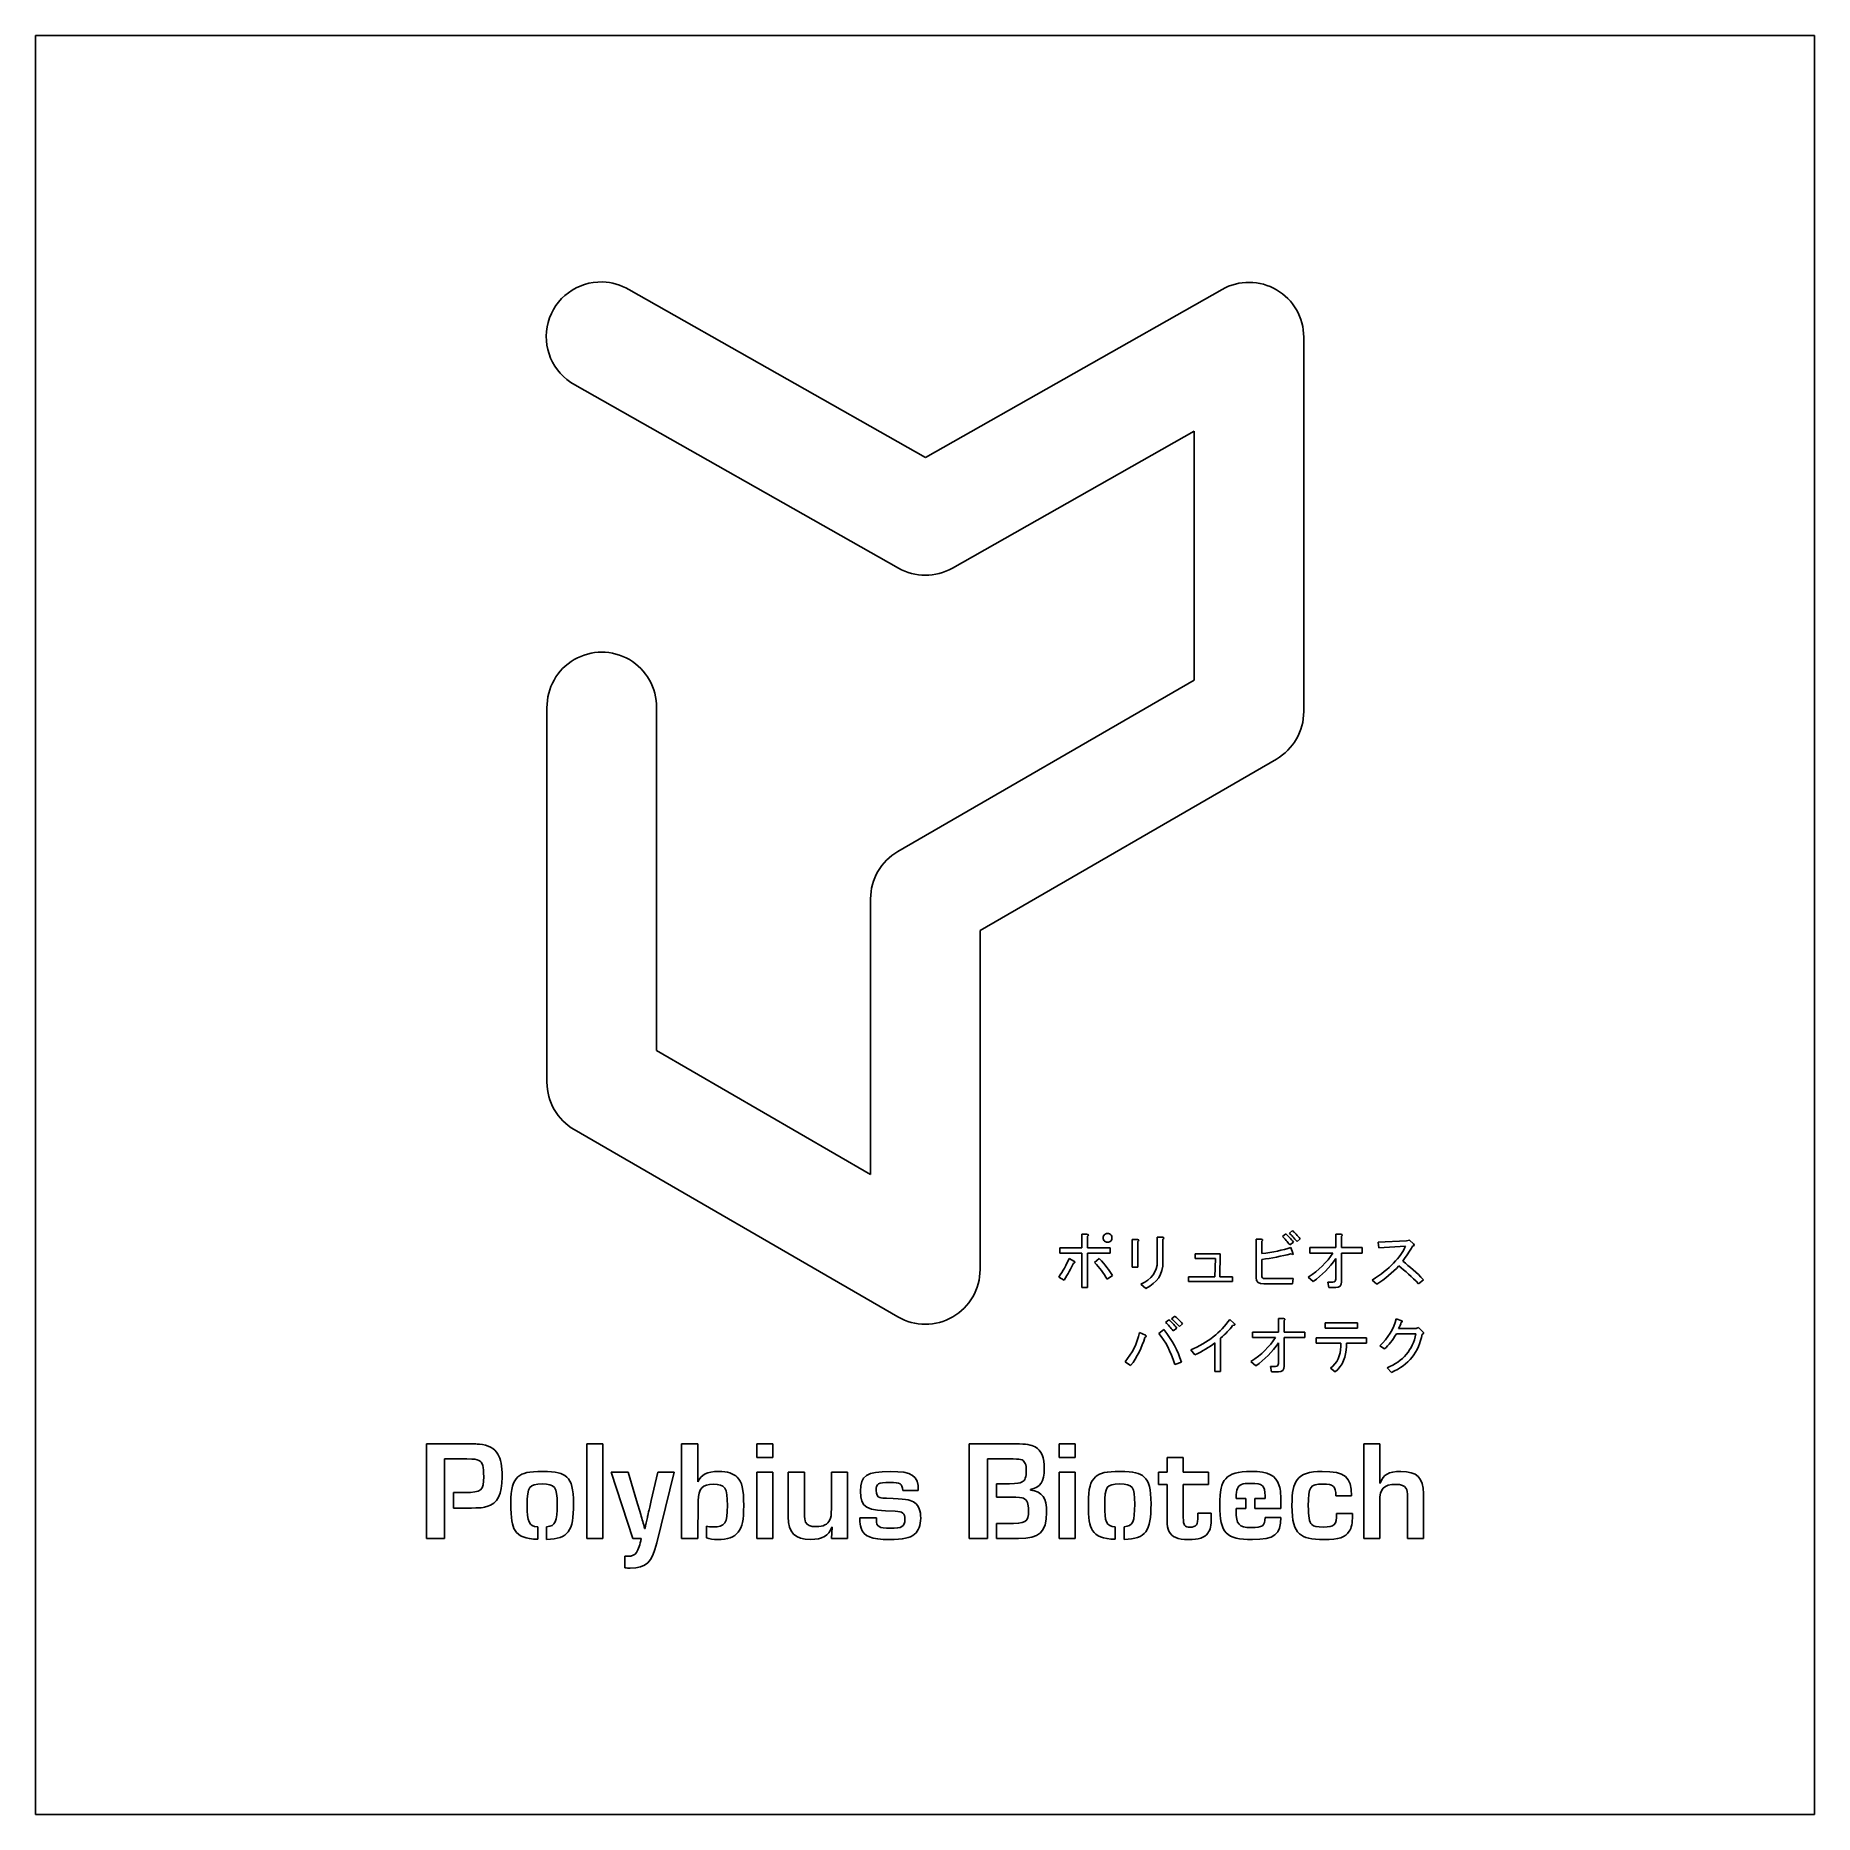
# Model space of a CAD drawing. Extents: x 173 to 373, y 357 to 557.
import ezdxf

# ---------------------------------------------------------------- set-up
doc = ezdxf.new("R2010")
doc.units = 0
doc.layers.add('Layer_1', color=7, linetype='CONTINUOUS')

msp = doc.modelspace()

# ---------------------------------------------------------------- linework, layer by layer
at = {"layer": 'Layer_1', "color": 7}
for p, q in [((173.41922, 556.94134), (373.41922, 556.94134)), ((173.41922, 356.94134), (173.41922, 556.94134)), ((373.41922, 556.94134), (373.41922, 356.94134)), ((373.41922, 356.94134), (173.41922, 356.94134))]:
    msp.add_line(p, q, dxfattribs=at)
at = {"layer": 'Layer_1', "color": 3}
for p, q in [((237.175795, 529.23849), (237.175795, 529.23849)), ((306.815145, 528.39624), (273.45682, 509.50099)), ((316.00417, 480.92974), (316.00417, 523.03799)), ((234.03662, 517.67999), (270.425895, 497.06474)), ((276.49377, 497.06474), (303.687995, 512.47199)), ((303.687995, 512.47199), (303.687995, 484.48374)), ((243.231645, 442.81449), (243.231645, 481.36874)), ((267.29872, 459.87549), (267.29872, 428.88674)), ((279.61492, 418.20624), (279.61492, 456.32749)), ((267.29872, 428.88674), (243.231645, 442.81449))]:
    msp.add_line(p, q, dxfattribs=at)
at = {"layer": 'Layer_1', "color": 5}
for p, q in [((291.05182, 420.636053), (291.05182, 422.179453)), ((291.05182, 422.179453), (291.630595, 422.179453)), ((313.596545, 421.931402), (313.982395, 422.234577)), ((314.395795, 422.289678), (314.72652, 422.592852)), ((319.60477, 420.663603), (319.60477, 422.179453)), ((319.60477, 422.179453), (320.18357, 422.179453)), ((288.57137, 420.029703), (288.57137, 420.636053)), ((288.57137, 420.636053), (291.05182, 420.636053)), ((291.05182, 420.029703), (288.57137, 420.029703)), ((291.05182, 416.198753), (291.05182, 420.029703)), ((291.685845, 421.958952), (291.68572, 420.636053)), ((291.68572, 420.636053), (294.22132, 420.636053)), ((294.22132, 420.029703), (291.68572, 420.029703)), ((291.68572, 420.029703), (291.68572, 416.198753)), ((293.94572, 421.269953), (293.94572, 421.269953)), ((294.22132, 420.636053), (294.22132, 420.029703)), ((296.701795, 418.458752), (296.701795, 421.573102)), ((296.701795, 421.573102), (297.30812, 421.573102)), ((297.33562, 421.352602), (297.335695, 418.458752)), ((299.540545, 419.092652), (299.540545, 421.848727)), ((299.540545, 421.848727), (300.11932, 421.848727)), ((300.17457, 421.628228), (300.174445, 419.065077)), ((310.64772, 417.301152), (310.64772, 421.628177)), ((310.64772, 421.628177), (311.19892, 421.628177)), ((311.28167, 421.407678), (311.28167, 420.002078)), ((314.83677, 421.269952), (314.45092, 420.966778)), ((314.56142, 420.691103), (314.781645, 420.057278)), ((315.60847, 421.655802), (315.25017, 421.352628)), ((316.683345, 420.057278), (316.683345, 420.663603)), ((316.683345, 420.663603), (319.60477, 420.663603)), ((319.274045, 420.057278), (316.683345, 420.057278)), ((320.23857, 421.958952), (320.23857, 420.663603)), ((320.23857, 420.663603), (322.553695, 420.663603)), ((322.553695, 420.057278), (320.23857, 420.057278)), ((320.23857, 420.057278), (320.23857, 416.832652)), ((322.553695, 420.663603), (322.553695, 420.057278)), ((324.37272, 421.297428), (327.56977, 421.435178)), ((324.45547, 420.635978), (324.37272, 421.297428)), ((327.459595, 420.828978), (324.45547, 420.635978)), ((327.56977, 421.435178), (327.900495, 421.517928)), ((327.900495, 421.517928), (328.34147, 421.076978)), ((289.61867, 419.450853), (290.22502, 419.120203)), ((292.484995, 419.009953), (293.008645, 419.450928)), ((297.335695, 418.458752), (296.701795, 418.458752)), ((303.812345, 419.450928), (303.812345, 419.974578)), ((303.812345, 419.974578), (306.623545, 419.974578)), ((306.07232, 419.450928), (303.812345, 419.450928)), ((306.01732, 417.383878), (306.07232, 419.450928)), ((306.623545, 419.974578), (306.568295, 417.383878)), ((311.28147, 419.340627), (311.28147, 417.549178)), ((319.604645, 417.135828), (319.604645, 419.450927)), ((327.128795, 419.147753), (327.12887, 419.147753)), ((289.067445, 417.025503), (288.46112, 417.356228)), ((291.68572, 416.198753), (291.05182, 416.198753)), ((294.49692, 417.521678), (293.890595, 417.108278)), ((298.245195, 416.088528), (297.69397, 416.557053)), ((303.04077, 416.860228), (303.04077, 417.383878)), ((303.04077, 417.383878), (306.01732, 417.383878)), ((308.001695, 416.860228), (303.04077, 416.860228)), ((306.568295, 417.383878), (308.001445, 417.383878)), ((308.001445, 417.383878), (308.001695, 416.860228)), ((314.75427, 416.584552), (311.529645, 416.584552)), ((311.63977, 417.190902), (314.80927, 417.190902)), ((314.80927, 417.190902), (314.75427, 416.584552)), ((317.06907, 416.860227), (316.51797, 417.356303)), ((318.83297, 416.171202), (318.72272, 416.777527)), ((318.72272, 416.777527), (319.27392, 416.777527)), ((319.60467, 416.171202), (318.83297, 416.171202)), ((324.234995, 416.557053), (323.711345, 417.025578)), ((329.471545, 417.053153), (328.92032, 416.584603)), ((300.453445, 412.255228), (300.839295, 412.558403)), ((301.14247, 412.668628), (301.500745, 412.971803)), ((302.382695, 412.117428), (302.02442, 411.786703)), ((307.67437, 412.585953), (308.19802, 412.144978)), ((313.15897, 411.180353), (313.15897, 412.696203)), ((313.15897, 412.696203), (313.737745, 412.696203)), ((313.792995, 412.475702), (313.792995, 411.180353)), ((318.395495, 411.593778), (318.395495, 412.200102)), ((318.395495, 412.200102), (322.061095, 412.200102)), ((322.061095, 412.200102), (322.061095, 411.593778)), ((326.38812, 412.668628), (327.02202, 412.448128)), ((297.53187, 411.125253), (298.19347, 410.822053)), ((299.709295, 411.015028), (300.28807, 411.455953)), ((301.721245, 411.621328), (301.30782, 411.318153)), ((306.654545, 410.491378), (306.654545, 406.743128)), ((310.23752, 410.574028), (310.23752, 411.180353)), ((310.23752, 411.180353), (313.15897, 411.180353)), ((312.82822, 410.574028), (310.23752, 410.574028)), ((313.792995, 411.180353), (316.108095, 411.180353)), ((316.108095, 410.574028), (313.792995, 410.574028)), ((313.792995, 410.574028), (313.792995, 407.349402)), ((316.108095, 411.180353), (316.108095, 410.574028)), ((317.40332, 409.912552), (317.40332, 410.518902)), ((317.40332, 410.518902), (323.05327, 410.518902)), ((322.061095, 411.593778), (318.395495, 411.593778)), ((323.05327, 410.518902), (323.05327, 409.912552)), ((328.620545, 410.959878), (326.415695, 410.959878)), ((326.66362, 411.566303), (328.647995, 411.566303)), ((328.647995, 411.566303), (328.895995, 411.704053)), ((328.895995, 411.704053), (329.392095, 411.207978)), ((329.309345, 410.932353), (329.30957, 410.932303)), ((303.76067, 408.617253), (303.29222, 409.168428)), ((306.020645, 406.743128), (306.020645, 409.967728)), ((313.159095, 407.652578), (313.159095, 409.967677)), ((320.159395, 409.912552), (317.40332, 409.912552)), ((320.159395, 409.554277), (320.159395, 409.912552)), ((323.05327, 409.912552), (320.793295, 409.912552)), ((320.793295, 409.912552), (320.793295, 409.554277)), ((325.09277, 409.278653), (324.541545, 409.636953)), ((296.539695, 407.404553), (295.905795, 407.817978)), ((302.244895, 407.790378), (301.500745, 407.542378)), ((306.654545, 406.743128), (306.020645, 406.743128)), ((310.623495, 407.376977), (310.072145, 407.873053)), ((312.387395, 406.687952), (312.277145, 407.294277)), ((312.277145, 407.294277), (312.828345, 407.294277)), ((313.159095, 406.687952), (312.387395, 406.687952)), ((319.553045, 406.687952), (319.001845, 407.101352)), ((325.86447, 406.632828), (325.36837, 407.156478)), ((221.679284, 398.597956), (217.366906, 398.597824)), ((217.366906, 398.597824), (217.366906, 387.947287)), ((237.196843, 398.597544), (235.392465, 398.597544)), ((235.392465, 398.597544), (235.392465, 387.946849)), ((237.196843, 387.946849), (237.196843, 398.597544)), ((247.862318, 398.597692), (246.058786, 398.597692)), ((246.058786, 398.597692), (246.058786, 387.947154)), ((247.862318, 394.334394), (247.862318, 398.597692)), ((256.314858, 398.597544), (254.510468, 398.597544)), ((254.510468, 398.597544), (254.510468, 397.06461)), ((256.314858, 397.06461), (256.314858, 398.597544)), ((278.401915, 398.597824), (278.401915, 387.947287)), ((283.65482, 398.597625), (278.401915, 398.597824)), ((290.309359, 398.597544), (288.504968, 398.597544)), ((288.504968, 398.597544), (288.504968, 397.06461)), ((290.309359, 397.06461), (290.309359, 398.597544)), ((324.553351, 398.597544), (322.748961, 398.597544)), ((322.748961, 398.597544), (322.748961, 387.946849)), ((324.553351, 394.174391), (324.553351, 398.597544)), ((219.412003, 395.787883), (219.412003, 396.905417)), ((219.412003, 396.905417), (221.918269, 396.905417)), ((254.510468, 397.06461), (256.314858, 397.06461)), ((280.445755, 395.857667), (280.445755, 396.905417)), ((280.445755, 396.905417), (283.335732, 396.905417)), ((288.504968, 397.06461), (290.309359, 397.06461)), ((302.461039, 397.06461), (300.656648, 397.06461)), ((300.656648, 397.06461), (300.656648, 395.403932)), ((302.461039, 395.403932), (302.461039, 397.06461)), ((219.412003, 393.13689), (219.412003, 395.787883)), ((230.433288, 395.499818), (230.433288, 395.499818)), ((240.061864, 395.403932), (238.145697, 395.403932)), ((238.145697, 395.403932), (240.58881, 387.946849)), ((240.988012, 392.242256), (240.061864, 395.403932)), ((243.367252, 395.403932), (242.632722, 392.242256)), ((243.271444, 387.483775), (245.235515, 395.403932)), ((245.235515, 395.403932), (243.367252, 395.403932)), ((247.894729, 394.317858), (247.862318, 394.334394)), ((256.314858, 395.403932), (254.510468, 395.403932)), ((254.510468, 395.403932), (254.510468, 387.946849)), ((256.314858, 387.946849), (256.314858, 395.403932)), ((259.854273, 395.403932), (258.049882, 395.403932)), ((258.049882, 395.403932), (258.049882, 390.389962)), ((259.854273, 390.821099), (259.854273, 395.403932)), ((264.692595, 395.403932), (262.888204, 395.403932)), ((262.888204, 395.403932), (262.888204, 391.332077)), ((264.692595, 387.946849), (264.692595, 395.403932)), ((280.445755, 394.126498), (280.445755, 395.857667)), ((280.445755, 392.60984), (280.445755, 394.126498)), ((282.920998, 394.126498), (281.445681, 394.126498)), ((281.445681, 394.126498), (281.445681, 392.60984)), ((290.309359, 395.403932), (288.504968, 395.403932)), ((288.504968, 395.403932), (288.504968, 387.946849)), ((290.309359, 387.946849), (290.309359, 395.403932)), ((295.366005, 395.499818), (295.366005, 395.499818)), ((300.656648, 395.403932), (299.682597, 395.403932)), ((299.682597, 395.403932), (299.682597, 394.046647)), ((299.682597, 394.046647), (300.656648, 394.046647)), ((300.656648, 394.046647), (300.656648, 390.054632)), ((305.303354, 395.403932), (302.461039, 395.403932)), ((302.461039, 390.310121), (302.461039, 394.046647)), ((302.461039, 394.046647), (305.303354, 394.046647)), ((305.303354, 394.046647), (305.303354, 395.403932)), ((310.084776, 395.499818), (310.084776, 395.499818)), ((324.585287, 394.174391), (324.553351, 394.174391)), ((219.412003, 391.379925), (219.412003, 393.13689)), ((221.710306, 393.13689), (220.41193, 393.13689)), ((220.41193, 393.13689), (220.41193, 391.379925)), ((241.467053, 390.661419), (240.988012, 392.242256)), ((247.862318, 387.947154), (247.905114, 392.189946)), ((270.910406, 393.36002), (272.666892, 393.36002)), ((280.445755, 389.639694), (280.445755, 392.60984)), ((281.445681, 392.60984), (283.032123, 392.60984)), ((285.268447, 393.40822), (285.268447, 393.455845)), ((309.504677, 392.466436), (308.407847, 392.466436)), ((309.504677, 391.347645), (309.504677, 392.466436)), ((311.666058, 392.466436), (310.504604, 392.466436)), ((310.504604, 392.466436), (310.504604, 391.347645)), ((311.666058, 392.753244), (311.666058, 392.466436)), ((319.614732, 392.769202), (321.371219, 392.769202)), ((324.553351, 387.946849), (324.553351, 392.178384)), ((327.667123, 392.529681), (327.667123, 387.946849)), ((329.471513, 387.946849), (329.471513, 393.008723)), ((219.412003, 387.947287), (219.412003, 391.379925)), ((220.41193, 391.379925), (221.790409, 391.379925)), ((267.956315, 390.294153), (266.10402, 390.294153)), ((267.956315, 390.0706), (267.956315, 390.294153)), ((305.606747, 390.821099), (304.089781, 390.821099)), ((305.606747, 390.389962), (305.606747, 390.821099)), ((308.392369, 391.060837), (308.392369, 391.347645)), ((308.392369, 391.347645), (309.504677, 391.347645)), ((310.504604, 391.347645), (313.438568, 391.347645)), ((313.438568, 390.325692), (311.649257, 390.325692)), ((321.482995, 390.789163), (319.694573, 390.789163)), ((321.482995, 390.533674), (321.482995, 390.789163)), ((229.877729, 387.873666), (229.877729, 389.274106)), ((230.877722, 389.278008), (230.877722, 387.868507)), ((241.946095, 389.080581), (241.898191, 389.080581)), ((248.862377, 389.333637), (248.862377, 388.041743)), ((262.984012, 389.224293), (262.888204, 387.946849)), ((262.952076, 389.240261), (262.984012, 389.224293)), ((280.445755, 387.947287), (280.445755, 389.639694)), ((282.665212, 389.639694), (281.445681, 389.639694)), ((281.445681, 389.639694), (281.445681, 387.947287)), ((294.810513, 387.873666), (294.810513, 389.274106)), ((295.810439, 389.278008), (295.810439, 387.868507)), ((217.366906, 387.947287), (219.412003, 387.947287)), ((235.392465, 387.946849), (237.196843, 387.946849)), ((240.58881, 387.946849), (241.49899, 387.946849)), ((246.058786, 387.947154), (247.862318, 387.947154)), ((254.510468, 387.946849), (256.314858, 387.946849)), ((262.888204, 387.946849), (264.692595, 387.946849)), ((278.401915, 387.947287), (280.445755, 387.947287)), ((281.445681, 387.947287), (283.942951, 387.947287)), ((288.504968, 387.946849), (290.309359, 387.946849)), ((322.748961, 387.946849), (324.553351, 387.946849)), ((327.667123, 387.946849), (329.471513, 387.946849)), ((239.997992, 385.966809), (239.662663, 385.982777)), ((239.662663, 385.982777), (239.662663, 384.673397))]:
    msp.add_line(p, q, dxfattribs=at)
at = {"layer": 'Layer_1', "color": 3}
for points in [[(237.175795, 529.23849), (234.329413, 529.322808), (231.796378, 527.444737), (231.050026, 524.696654)], [(240.104495, 528.39624), (239.214232, 528.917897), (238.20717, 529.207513), (237.175795, 529.23849)], [(273.45682, 509.50099), (273.45682, 509.50099), (240.104495, 528.39624), (240.104495, 528.39624)], [(312.947787, 528.3549), (311.056268, 529.457871), (308.721362, 529.473611), (306.815145, 528.39624)], [(316.00417, 523.03799), (316.002975, 525.227599), (314.839306, 527.251928), (312.947787, 528.3549)], [(231.050026, 524.696654), (230.303673, 521.948571), (231.538644, 519.047147), (234.03662, 517.67999)], [(270.425895, 497.06474), (272.308189, 495.999212), (274.611476, 495.999212), (276.49377, 497.06474)], [(233.968996, 486.775144), (232.050714, 485.655485), (230.883935, 483.589651), (230.91547, 481.36874)], [(240.178119, 486.775144), (238.259838, 487.894802), (235.887277, 487.894802), (233.968996, 486.775144)], [(243.231645, 481.36874), (243.26318, 483.589651), (242.096401, 485.655485), (240.178119, 486.775144)], [(303.687995, 484.48374), (303.687995, 484.48374), (270.37777, 465.20999), (270.37777, 465.20999)], [(230.91547, 481.36874), (230.91547, 481.36874), (230.91547, 439.26024), (230.91547, 439.26024)], [(312.931145, 475.60174), (314.832489, 476.702493), (316.003478, 478.73275), (316.00417, 480.92974)], [(279.61492, 456.32749), (279.61492, 456.32749), (312.931145, 475.60174), (312.931145, 475.60174)], [(270.37777, 465.20999), (268.472097, 464.109604), (267.298335, 462.076044), (267.29872, 459.87549)], [(230.91547, 439.26024), (230.916162, 437.06325), (232.087151, 435.032993), (233.988495, 433.93224)], [(233.988495, 433.93224), (233.988495, 433.93224), (270.37777, 412.87824), (270.37777, 412.87824)], [(276.533372, 412.877497), (278.438226, 413.976219), (279.612734, 416.007228), (279.61492, 418.20624)], [(270.37777, 412.87824), (272.282359, 411.779058), (274.628518, 411.778775), (276.533372, 412.877497)]]:
    msp.add_open_spline(points, degree=3, dxfattribs=at)
at = {"layer": 'Layer_1', "color": 5}
for points in [[(291.630595, 422.179453), (291.832595, 422.142703), (291.851095, 422.069203), (291.685845, 421.958952)], [(293.58742, 422.124278), (293.49567, 422.032528), (293.44967, 421.913028), (293.44967, 421.765978)], [(293.94572, 422.262028), (293.79872, 422.262028), (293.679295, 422.216028), (293.58742, 422.124278)], [(294.303995, 422.124278), (294.212245, 422.216028), (294.092745, 422.262028), (293.94572, 422.262028)], [(294.441745, 421.765978), (294.441745, 421.912978), (294.395745, 422.032403), (294.303995, 422.124278)], [(313.982395, 422.234577), (314.239628, 421.995711), (314.52442, 421.674169), (314.83677, 421.269952)], [(315.25017, 421.352628), (314.919453, 421.738477), (314.634662, 422.050827), (314.395795, 422.289678)], [(314.72652, 422.592852), (315.002137, 422.335619), (315.29612, 422.023269), (315.60847, 421.655802)], [(320.18357, 422.179453), (320.348903, 422.142619), (320.367237, 422.069119), (320.23857, 421.958952)], [(293.44967, 421.765978), (293.44967, 421.618978), (293.49567, 421.499553), (293.58742, 421.407703)], [(293.58742, 421.407703), (293.67917, 421.315953), (293.79867, 421.269953), (293.94572, 421.269953)], [(293.94572, 421.269953), (294.09272, 421.269953), (294.212145, 421.315953), (294.303995, 421.407703)], [(294.303995, 421.407703), (294.395745, 421.499453), (294.441745, 421.618953), (294.441745, 421.765978)], [(297.30812, 421.573102), (297.491853, 421.554769), (297.50102, 421.481269), (297.33562, 421.352602)], [(300.11932, 421.848727), (300.303053, 421.811894), (300.32147, 421.738394), (300.17457, 421.628228)], [(311.19892, 421.628177), (311.401037, 421.591344), (311.42862, 421.517844), (311.28167, 421.407678)], [(311.28167, 420.002078), (312.531103, 420.149077), (313.624353, 420.378752), (314.56142, 420.691103)], [(314.45092, 420.966778), (314.156937, 421.334244), (313.872145, 421.655786), (313.596545, 421.931402)], [(314.781645, 420.057278), (314.873478, 419.891944), (314.790812, 419.864361), (314.533645, 419.974528)], [(316.51797, 417.356303), (317.693903, 418.109636), (318.612595, 419.009961), (319.274045, 420.057278)], [(323.711345, 417.025578), (325.658962, 418.293377), (326.908378, 419.561177), (327.459595, 420.828978)], [(328.23122, 420.828978), (327.88212, 420.222628), (327.514645, 419.662219), (327.128795, 419.147753)], [(328.34147, 421.076978), (328.470137, 420.948311), (328.433387, 420.865644), (328.23122, 420.828978)], [(288.46112, 417.356228), (288.92047, 418.017703), (289.30632, 418.715903), (289.61867, 419.450853)], [(290.11477, 418.927203), (289.839145, 418.320878), (289.490045, 417.686978), (289.067445, 417.025503)], [(290.22502, 419.120203), (290.33527, 419.028452), (290.29852, 418.963953), (290.11477, 418.927203)], [(293.890595, 417.108278), (293.504745, 417.788103), (293.03622, 418.421978), (292.484995, 419.009953)], [(293.008645, 419.450928), (293.67012, 418.752728), (294.166195, 418.109653), (294.49692, 417.521678)], [(297.69397, 416.557053), (298.906653, 417.108269), (299.522178, 417.953469), (299.540545, 419.092652)], [(300.174445, 419.065077), (300.174445, 417.687044), (299.531362, 416.694861), (298.245195, 416.088528)], [(314.533645, 419.974528), (313.504712, 419.698928), (312.420653, 419.487627), (311.28147, 419.340627)], [(319.604645, 419.450927), (318.906445, 418.421994), (318.061253, 417.558427), (317.06907, 416.860227)], [(326.687895, 418.624103), (325.971312, 417.852402), (325.153678, 417.163386), (324.234995, 416.557053)], [(328.92032, 416.584603), (328.14862, 417.393052), (327.404478, 418.072886), (326.687895, 418.624103)], [(327.12887, 419.147753), (327.918953, 418.541419), (328.699845, 417.843219), (329.471545, 417.053153)], [(311.529645, 416.584552), (310.941695, 416.584552), (310.64772, 416.823419), (310.64772, 417.301152)], [(311.28147, 417.549178), (311.28147, 417.310327), (311.400903, 417.190902), (311.63977, 417.190902)], [(319.27392, 416.777527), (319.494403, 416.814194), (319.604645, 416.933628), (319.604645, 417.135828)], [(320.23857, 416.832652), (320.23857, 416.391686), (320.02727, 416.171202), (319.60467, 416.171202)], [(301.30782, 411.318153), (301.03222, 411.685636), (300.747428, 411.997994), (300.453445, 412.255228)], [(300.839295, 412.558403), (301.114912, 412.301169), (301.408895, 411.988811), (301.721245, 411.621328)], [(302.02442, 411.786703), (301.693687, 412.154169), (301.399703, 412.448144), (301.14247, 412.668628)], [(301.500745, 412.971803), (301.739612, 412.769686), (302.033595, 412.484894), (302.382695, 412.117428)], [(303.29222, 409.168428), (305.22147, 409.976877), (306.682187, 411.116052), (307.67437, 412.585953)], [(308.19802, 412.144978), (308.34502, 412.034811), (308.280687, 411.952144), (308.00502, 411.896978)], [(313.737745, 412.696203), (313.903078, 412.659369), (313.921495, 412.585869), (313.792995, 412.475702)], [(324.541545, 409.636953), (325.496995, 410.500519), (326.11252, 411.511078), (326.38812, 412.668628)], [(326.96677, 412.282878), (326.89327, 412.044027), (326.79222, 411.805169), (326.66362, 411.566303)], [(327.02202, 412.448128), (327.132187, 412.392961), (327.11377, 412.337878), (326.96677, 412.282878)], [(295.905795, 407.817978), (296.714245, 408.791778), (297.25627, 409.894203), (297.53187, 411.125253)], [(298.13822, 410.574053), (297.807487, 409.416486), (297.274645, 408.359986), (296.539695, 407.404553)], [(298.19347, 410.822053), (298.34047, 410.730219), (298.322053, 410.647553), (298.13822, 410.574053)], [(301.500745, 407.542378), (301.041412, 408.993911), (300.444262, 410.151461), (299.709295, 411.015028)], [(300.28807, 411.455953), (301.20677, 410.298403), (301.859045, 409.076544), (302.244895, 407.790378)], [(308.00502, 411.896978), (307.65592, 411.437644), (307.205762, 410.969111), (306.654545, 410.491378)], [(310.072145, 407.873053), (311.248078, 408.626386), (312.16677, 409.526711), (312.82822, 410.574028)], [(326.415695, 410.959878), (325.993095, 410.261661), (325.55212, 409.701253), (325.09277, 409.278653)], [(325.36837, 407.156478), (327.169003, 407.891427), (328.253062, 409.159228), (328.620545, 410.959878)], [(329.30957, 410.932303), (328.96047, 408.929552), (327.812103, 407.496394), (325.86447, 406.632828)], [(329.392095, 411.207978), (329.520762, 411.079311), (329.493178, 410.987436), (329.309345, 410.932353)], [(306.020645, 409.967728), (305.377562, 409.471644), (304.624237, 409.021486), (303.76067, 408.617253)], [(313.159095, 409.967677), (312.460878, 408.938744), (311.615678, 408.075177), (310.623495, 407.376977)], [(319.001845, 407.101352), (319.773545, 407.707702), (320.159395, 408.525344), (320.159395, 409.554277)], [(320.793295, 409.554277), (320.793295, 408.396727), (320.379878, 407.441286), (319.553045, 406.687952)], [(312.828345, 407.294277), (313.048845, 407.330944), (313.159095, 407.450378), (313.159095, 407.652578)], [(313.792995, 407.349402), (313.792995, 406.908436), (313.581695, 406.687952), (313.159095, 406.687952)], [(223.323868, 398.565545), (222.924678, 398.597295), (222.813023, 398.597956), (221.679284, 398.597956)], [(225.399987, 397.448011), (225.000797, 398.102722), (224.265983, 398.501648), (223.323868, 398.565545)], [(285.811042, 398.261737), (285.363962, 398.501251), (284.788559, 398.597625), (283.65482, 398.597625)], [(286.832928, 395.803229), (286.832928, 397.096644), (286.513643, 397.862547), (285.811042, 398.261737)], [(221.918269, 396.905417), (222.780546, 396.905417), (222.971906, 396.873005), (223.259309, 396.745211)], [(223.259309, 396.745211), (223.674441, 396.521638), (223.803227, 396.091029), (223.80316, 394.9094)], [(225.878023, 394.877121), (225.878023, 396.170536), (225.751287, 396.857196), (225.399987, 397.448011)], [(283.335732, 396.905417), (283.910606, 396.905417), (284.133716, 396.873005), (284.32534, 396.793035)], [(284.32534, 396.793035), (284.660699, 396.617352), (284.804633, 396.282058), (284.804633, 395.595398)], [(223.80316, 394.9094), (223.80316, 393.37647), (223.514698, 393.13689), (221.710306, 393.13689)], [(224.154593, 391.555608), (225.384112, 391.92285), (225.878023, 392.897045), (225.878023, 394.877121)], [(227.654369, 394.892599), (227.079562, 394.381622), (226.855989, 393.583573), (226.855989, 391.954798)], [(230.433288, 395.499818), (228.852469, 395.499818), (228.181353, 395.355686), (227.654369, 394.892599)], [(228.693057, 391.746835), (228.693057, 393.790742), (228.915572, 394.094219), (230.368663, 394.094219)], [(230.368663, 394.094219), (231.837762, 394.094219), (232.062394, 393.791006), (232.062394, 391.826938)], [(233.132104, 394.877121), (232.637069, 395.340208), (231.950276, 395.499818), (230.433288, 395.499818)], [(233.898205, 391.859217), (233.898205, 393.551823), (233.69097, 394.350203), (233.132104, 394.877121)], [(250.242179, 395.49995), (248.884866, 395.49995), (248.230089, 395.164128), (247.894729, 394.317858)], [(247.905114, 392.189946), (247.954062, 393.600771), (248.377131, 394.063196), (249.619416, 394.063196)], [(249.619416, 394.063196), (250.94478, 394.063196), (251.200764, 393.663543), (251.200764, 391.683534)], [(252.302754, 394.861775), (251.887556, 395.276906), (251.184294, 395.49995), (250.242179, 395.49995)], [(253.036576, 391.683666), (253.036576, 393.519941), (252.86162, 394.31885), (252.302754, 394.861775)], [(269.505217, 395.49974), (266.854519, 395.49974), (266.151924, 395.036667), (266.151924, 393.28018)], [(267.924379, 393.36002), (267.924379, 394.126487), (268.147932, 394.254232), (269.441345, 394.254232)], [(269.441345, 394.254232), (270.702821, 394.254232), (270.830566, 394.174391), (270.910406, 393.36002)], [(272.666892, 393.36002), (272.666892, 395.052635), (271.996234, 395.49974), (269.505217, 395.49974)], [(284.342141, 394.317726), (284.08662, 394.173991), (283.783275, 394.126498), (282.920998, 394.126498)], [(284.804633, 395.595398), (284.804633, 394.860915), (284.677434, 394.50935), (284.342141, 394.317726)], [(285.268447, 393.455845), (286.418128, 393.711301), (286.832928, 394.33413), (286.832928, 395.803229)], [(292.587087, 394.892599), (292.012279, 394.381622), (291.788707, 393.583573), (291.788707, 391.954798)], [(295.366005, 395.499818), (293.785186, 395.499818), (293.114071, 395.355686), (292.587087, 394.892599)], [(293.625775, 391.746835), (293.625775, 393.790742), (293.848289, 394.094219), (295.301381, 394.094219)], [(295.301381, 394.094219), (296.77048, 394.094219), (296.995111, 393.791006), (296.995111, 391.826938)], [(298.064821, 394.877121), (297.569786, 395.340208), (296.882994, 395.499818), (295.366005, 395.499818)], [(298.830923, 391.859217), (298.830923, 393.551823), (298.623688, 394.350203), (298.064821, 394.877121)], [(307.227011, 394.685893), (306.747983, 394.142968), (306.572035, 393.344522), (306.572035, 391.715813)], [(310.084776, 395.499818), (308.583729, 395.499818), (307.753995, 395.260767), (307.227011, 394.685893)], [(308.535773, 393.567103), (308.727331, 394.03019), (309.078367, 394.158843), (310.052431, 394.158843)], [(310.052431, 394.158843), (311.393736, 394.158843), (311.63411, 393.934873), (311.666058, 392.753244)], [(313.246084, 393.887513), (312.862835, 395.069142), (312.032837, 395.499818), (310.084776, 395.499818)], [(315.255452, 394.557625), (314.824315, 393.982775), (314.680602, 393.232276), (314.680602, 391.683374)], [(318.065831, 395.49974), (316.612737, 395.49974), (315.734494, 395.212315), (315.255452, 394.557625)], [(316.516929, 391.63547), (316.516929, 393.807126), (316.708546, 394.078583), (318.161639, 394.078583)], [(321.371219, 392.769202), (321.371219, 394.908922), (320.652656, 395.49974), (318.065831, 395.49974)], [(318.161639, 394.078583), (319.343275, 394.078583), (319.614732, 393.839062), (319.614732, 392.769202)], [(324.553351, 392.178384), (324.553351, 393.567605), (325.000457, 394.046647), (326.357742, 394.046647)], [(326.900656, 395.49974), (325.511435, 395.49974), (324.968521, 395.180379), (324.585287, 394.174391)], [(326.357742, 394.046647), (326.980496, 394.046647), (327.315825, 393.918902), (327.507442, 393.583573)], [(329.471513, 393.008723), (329.471513, 394.781178), (328.736982, 395.49974), (326.900656, 395.49974)], [(242.632722, 392.242256), (242.393201, 391.14046), (242.249488, 390.517706), (242.217552, 390.342057)], [(266.151924, 393.28018), (266.151924, 391.427885), (266.806615, 391.06062), (270.080067, 391.028684)], [(268.339548, 392.561618), (268.052123, 392.657426), (267.924379, 392.896947), (267.924379, 393.36002)], [(269.840546, 392.449841), (268.595037, 392.497745), (268.515197, 392.513713), (268.339548, 392.561618)], [(272.267691, 391.986767), (271.868489, 392.290161), (271.469288, 392.370001), (269.840546, 392.449841)], [(283.032123, 392.60984), (284.006186, 392.60984), (284.261509, 392.593965), (284.501023, 392.481914)], [(284.501023, 392.481914), (284.916221, 392.29029), (285.060419, 391.922651), (285.060419, 391.076315)], [(287.088714, 390.869609), (287.088714, 392.578222), (286.657642, 393.184647), (285.268447, 393.40822)], [(308.407847, 392.466436), (308.423722, 393.121081), (308.440258, 393.327589), (308.535773, 393.567103)], [(313.438568, 391.347645), (313.438568, 392.992295), (313.405495, 393.360595), (313.246084, 393.887513)], [(327.507442, 393.583573), (327.651155, 393.36002), (327.667123, 393.216308), (327.667123, 392.529681)], [(221.790409, 391.379925), (223.722529, 391.411675), (223.723455, 391.411675), (224.154593, 391.555608)], [(226.855989, 391.954798), (226.855989, 390.134465), (226.96804, 389.447606), (227.335282, 388.856792)], [(229.877729, 389.274106), (228.854255, 389.3595), (228.693057, 389.825431), (228.693057, 391.746835)], [(230.877722, 387.868507), (233.339537, 387.955952), (233.898205, 388.745138), (233.898205, 391.859217)], [(232.062394, 391.826938), (232.062394, 389.871535), (231.902056, 389.375177), (230.877722, 389.278008)], [(241.898191, 389.080581), (241.754479, 389.639463), (241.610766, 390.118505), (241.467053, 390.661419)], [(242.217552, 390.342057), (242.121744, 389.926888), (242.025936, 389.49575), (241.946095, 389.080581)], [(251.200764, 391.683534), (251.200764, 389.655569), (250.944912, 389.272783), (249.571658, 389.272783)], [(252.398334, 388.665763), (252.89337, 389.304467), (253.036576, 389.959112), (253.036576, 391.683666)], [(258.049882, 390.389962), (258.049882, 388.633475), (258.816349, 387.85104), (260.556868, 387.85104)], [(259.997986, 389.783175), (259.902177, 389.958824), (259.854273, 390.262217), (259.854273, 390.821099)], [(262.728524, 390.054632), (262.473035, 389.543654), (261.993993, 389.304134), (261.179622, 389.304134)], [(262.888204, 391.332077), (262.888204, 390.613514), (262.856268, 390.326089), (262.728524, 390.054632)], [(266.10402, 390.294153), (266.10402, 389.623495), (266.119988, 389.479782), (266.231765, 389.144453)], [(269.521185, 389.112517), (268.227772, 389.112517), (267.956315, 389.288165), (267.956315, 390.0706)], [(271.149927, 390.102536), (271.149927, 389.304134), (270.830566, 389.112517), (269.521185, 389.112517)], [(270.080067, 391.028684), (270.926374, 391.012716), (271.149927, 390.821099), (271.149927, 390.102536)], [(272.251723, 388.441858), (272.698828, 388.825092), (272.938349, 389.431878), (272.938349, 390.246249)], [(272.938349, 390.246249), (272.938349, 391.06062), (272.714797, 391.651438), (272.267691, 391.986767)], [(285.060419, 391.076315), (285.060419, 389.798841), (284.788956, 389.639694), (282.665212, 389.639694)], [(283.942951, 387.947287), (286.274261, 387.947287), (287.088714, 388.713917), (287.088714, 390.869609)], [(291.788707, 391.954798), (291.788707, 390.134465), (291.900758, 389.447606), (292.267999, 388.856792)], [(294.810513, 389.274106), (293.786972, 389.3595), (293.625775, 389.825431), (293.625775, 391.746835)], [(295.810439, 387.868507), (298.271726, 387.956084), (298.830923, 388.745468), (298.830923, 391.859217)], [(296.995111, 391.826938), (296.995111, 389.871535), (296.834774, 389.375177), (295.810439, 389.278008)], [(300.656648, 390.054632), (300.656648, 389.33607), (300.688585, 389.080581), (300.848265, 388.777188)], [(303.227506, 389.240261), (302.604752, 389.240261), (302.461039, 389.447846), (302.461039, 390.310121)], [(304.105749, 390.517706), (304.105749, 389.49575), (303.9301, 389.240261), (303.227506, 389.240261)], [(304.089781, 390.821099), (304.105749, 390.661419), (304.105749, 390.581578), (304.105749, 390.517706)], [(305.207545, 388.553635), (305.510938, 388.968804), (305.606747, 389.352038), (305.606747, 390.389962)], [(306.572035, 391.715813), (306.572035, 388.554108), (307.242093, 387.850383), (310.22818, 387.850383)], [(310.084776, 389.19268), (308.711522, 389.19268), (308.392369, 389.543849), (308.392369, 391.060837)], [(311.649257, 390.325692), (311.633382, 389.367636), (311.394133, 389.19268), (310.084776, 389.19268)], [(310.22818, 387.850383), (312.687218, 387.850383), (313.438568, 388.425521), (313.438568, 390.325692)], [(314.680602, 391.683374), (314.680602, 389.847048), (314.904155, 389.032677), (315.526909, 388.489763)], [(316.91613, 389.527686), (316.628705, 389.815111), (316.516929, 390.421898), (316.516929, 391.63547)], [(319.694573, 390.789163), (319.694573, 389.463814), (319.502956, 389.256229), (318.209543, 389.256229)], [(321.11573, 388.777188), (321.371219, 389.160421), (321.482995, 389.703335), (321.482995, 390.533674)], [(227.335282, 388.856792), (227.733281, 388.203006), (228.486881, 387.928832), (229.877729, 387.873666)], [(249.571658, 389.272783), (249.286371, 389.272783), (249.060483, 389.29395), (248.862377, 389.333637)], [(248.862377, 388.041743), (249.189005, 387.912097), (249.588724, 387.850515), (250.098775, 387.850515)], [(250.098775, 387.850515), (251.232448, 387.850515), (251.983203, 388.10683), (252.398334, 388.665763)], [(261.179622, 389.304134), (260.524931, 389.304134), (260.173634, 389.447846), (259.997986, 389.783175)], [(260.556868, 387.85104), (261.866248, 387.85104), (262.584811, 388.26621), (262.952076, 389.240261)], [(266.231765, 389.144453), (266.51919, 388.186369), (267.365497, 387.85104), (269.425376, 387.85104)], [(269.425376, 387.85104), (270.974278, 387.85104), (271.724777, 388.010721), (272.251723, 388.441858)], [(292.267999, 388.856792), (292.665999, 388.203006), (293.419598, 387.928832), (294.810513, 387.873666)], [(300.848265, 388.777188), (301.183594, 388.122497), (301.806349, 387.85104), (303.051857, 387.85104)], [(303.051857, 387.85104), (304.201557, 387.85104), (304.824312, 388.058625), (305.207545, 388.553635)], [(315.526909, 388.489763), (316.069823, 388.026689), (316.820322, 387.85104), (318.273415, 387.85104)], [(318.209543, 389.256229), (317.506949, 389.256229), (317.107747, 389.33607), (316.91613, 389.527686)], [(318.273415, 387.85104), (319.96603, 387.85104), (320.668624, 388.074593), (321.11573, 388.777188)], [(240.972044, 386.381979), (240.812363, 386.110522), (240.477034, 385.966809), (239.997992, 385.966809)], [(240.285417, 384.64146), (242.089808, 384.64146), (242.72853, 385.248247), (243.271444, 387.483775)], [(241.49899, 387.946849), (241.403181, 387.308126), (241.211565, 386.733276), (240.972044, 386.381979)], [(239.662663, 384.673397), (239.902184, 384.64146), (240.045896, 384.64146), (240.285417, 384.64146)]]:
    msp.add_open_spline(points, degree=3, dxfattribs=at)

doc.saveas('drawing.dxf')
